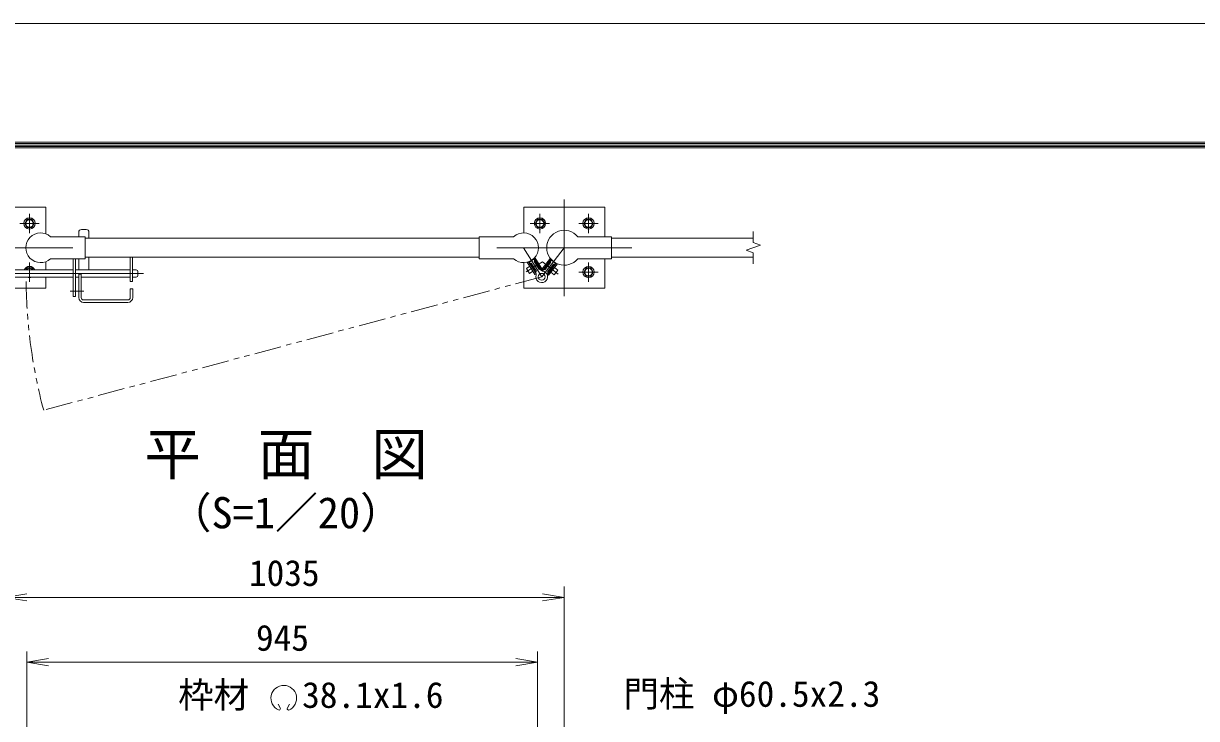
# Model space of a CAD drawing. Units: millimetres, scale not verified. Extents: x -4200 to 4200, y -2970 to 2970.
# Drawn here: x -2585 to -413, y 1684 to 2970 of the extents above; entities that cross this region are included whole.
import ezdxf
from ezdxf.enums import TextEntityAlignment as Align

# ---------------------------------------------------------------- set-up
doc = ezdxf.new("R2010")
doc.units = ezdxf.units.MM
doc.header["$LTSCALE"] = 20
doc.linetypes.add('USER1', pattern=[50.8, 31.75, -6.35, 6.35, -6.35])
doc.linetypes.add('USER2', pattern=[5, 2.5, -0.5, 0.5, -0.5, 0.5, -0.5])
doc.layers.add('0-0_D-TTL-TXT', color=7, linetype='Continuous')
for name, color, linetype, lineweight in [('0-1_D-STR-TXT', 7, 'Continuous', 9), ('0-2_D-BMK', 2, 'USER1', 13), ('0-3_D-STR1', 1, 'Continuous', 18), ('0-4_D-STR3', 3, 'Continuous', 13), ('0-5_D-STR-DIM', 7, 'Continuous', 9), ('0-6_0', 3, 'Continuous', 18), ('0-8_D-TTL', 7, 'Continuous', 9)]:
    doc.layers.add(name, color=color, linetype=linetype, lineweight=lineweight)
doc.styles.add('ＭＳ ゴシック', font='')
doc.styles.get('ＭＳ ゴシック').set_extended_font_data('MS Gothic')

# ---------------------------------------------------------------- blocks, each defined once
blk = doc.blocks.new('_Open')
at = {"layer": '0-6_0', "color": 7, "lineweight": 9}
blk.add_line((-20, 3.33), (0, 0), dxfattribs=at)
blk.add_lwpolyline([(-20, -3.33), (0, 0), (-20, 0)], dxfattribs=at)
blk = doc.blocks.new('M10-平')
at = {"layer": '0-6_0'}
blk.add_lwpolyline([(152.6, -88.1), (152.6, 88.1), (0, 176.2), (-152.6, 88.1), (-152.6, -88.1), (0, -176.2)], close=True, dxfattribs=at)
for radius in [210, 138.5]:
    blk.add_circle((0, 0), radius, dxfattribs=at)

msp = doc.modelspace()

# ---------------------------------------------------------------- linework, layer by layer
at = {"layer": '0-1_D-STR-TXT'}
for p, q in [((-2109.32, 1702.21), (-2113.15, 1710.42)), ((-2096.74, 1702.2), (-2092.21, 1710.04))]:
    msp.add_line(p, q, dxfattribs=at)
for centre, radius, start, end in [((-2103.03, 1721.09), 23.75, 292.92895, 245.65759), ((-2111.78, 1701.75), 2.5, 245.55066, 10.6575), ((-2094.28, 1701.74), 2.5, 169.34241, 276.63708)]:
    msp.add_arc(centre, radius, start, end, dxfattribs=at)
at = {"layer": '0-2_D-BMK'}
for p, q in [((-1583.73, 2465.61), (-1583.73, 2644.55)), ((-2573.73, 2582.16), (-2573.73, 2618)), ((-1628.73, 2582.16), (-1628.73, 2618)), ((-1538.73, 2582.16), (-1538.73, 2618)), ((-2591.64, 2600.08), (-2555.81, 2600.08)), ((-1610.81, 2600.08), (-1646.64, 2600.08)), ((-1520.81, 2600.08), (-1556.64, 2600.08)), ((-2743.73, 2555.08), (-2493.73, 2555.08)), ((-1708.73, 2555.08), (-1458.73, 2555.08)), ((-1658.88, 2555.08), (-1625.45, 2501.26)), ((-1583.73, 2555.08), (-1625.45, 2501.26)), ((-2573.73, 2492.16), (-2573.73, 2528)), ((-1623.88, 2529.08), (-1654.32, 2510.18)), ((-1624.24, 2529.17), (-1594.79, 2506.34)), ((-1538.73, 2492.16), (-1538.73, 2528)), ((-2680.04, 2507.38), (-2362.38, 2507.38)), ((-1520.81, 2510.08), (-1556.64, 2510.08)), ((-2498.5, 2474.88), (-2473.36, 2474.88))]:
    msp.add_line(p, q, dxfattribs=at)
at = {"layer": '0-2_D-BMK', "linetype": 'USER2'}
msp.add_line((-1625.45, 2501.26), (-2547.47, 2254.21), dxfattribs=at)
msp.add_arc((-1625.45, 2501.26), 954.54, 180.5332, 195, dxfattribs=at)
at = {"layer": '0-3_D-STR1'}
for p, q in [((-2470.58, 2572.58), (-1741.38, 2572.58)), ((-1496.23, 2572.58), (-1233.73, 2572.58)), ((-2470.58, 2537.58), (-1741.38, 2537.58)), ((-1496.23, 2537.58), (-1233.73, 2537.58))]:
    msp.add_line(p, q, dxfattribs=at)
at = {"layer": '0-4_D-STR3'}
for p, q in [((-2477.58, 2588.88), (-2468.58, 2588.88)), ((-2534.58, 2575.43), (-2470.58, 2575.43)), ((-2482.58, 2583.88), (-2482.58, 2575.43)), ((-2463.58, 2583.88), (-2463.58, 2572.58)), ((-1677.37, 2575.43), (-1741.38, 2575.43)), ((-1558.58, 2575.43), (-1496.23, 2575.43)), ((-2543.73, 2529.22), (-2543.73, 2513.88)), ((-2488.58, 2534.73), (-2488.58, 2464.88)), ((-2482.58, 2534.73), (-2482.58, 2513.88)), ((-2463.58, 2537.58), (-2463.58, 2513.88)), ((-2387.58, 2537.58), (-2387.58, 2492.38)), ((-2383.08, 2537.58), (-2383.08, 2492.38)), ((-1653.78, 2516.93), (-1647.41, 2520.89)), ((-1637.92, 2505.6), (-1652.1, 2528.43)), ((-1635.99, 2506.85), (-1649.81, 2529.12)), ((-1647.48, 2529.14), (-1647.8, 2527.76)), ((-1647.8, 2527.76), (-1636.16, 2509.02)), ((-1647.48, 2529.14), (-1640.68, 2533.36)), ((-1646.48, 2525.64), (-1644.78, 2526.7)), ((-1645.46, 2522.1), (-1644.61, 2522.63)), ((-1644.78, 2526.7), (-1635.28, 2511.4)), ((-1638.81, 2513.29), (-1644.61, 2522.63)), ((-1640.68, 2533.36), (-1639.3, 2533.04)), ((-1639.68, 2529.86), (-1637.98, 2530.92)), ((-1639.68, 2529.86), (-1630.19, 2514.57)), ((-1625.79, 2513.18), (-1639.62, 2535.45)), ((-1639.3, 2533.04), (-1627.66, 2514.29)), ((-1623.84, 2514.39), (-1637.99, 2537.19)), ((-1624.7, 2515.78), (-1609.44, 2535.46)), ((-1623.88, 2513.08), (-1607.95, 2533.64)), ((-1608.34, 2528.23), (-1619.37, 2514.01)), ((-1603.6, 2524.56), (-1614.63, 2510.33)), ((-1614.4, 2505.73), (-1598.46, 2526.28)), ((-1600.49, 2525.31), (-1614.01, 2507.87)), ((-1612.58, 2504.32), (-1596.33, 2525.29)), ((-1611.02, 2511.72), (-1604.28, 2520.42)), ((-1609.92, 2529.46), (-1608.34, 2528.23)), ((-1606.99, 2531.61), (-1600.66, 2526.71)), ((-1604.28, 2520.42), (-1603.49, 2519.8)), ((-1603.6, 2524.56), (-1602.02, 2523.33)), ((-1600.66, 2526.71), (-1600.49, 2525.31)), ((-2616.43, 2513.88), (-2493.08, 2513.88)), ((-2616.43, 2500.88), (-2493.08, 2500.88)), ((-2567.1, 2513.87), (-2569.32, 2517.71)), ((-2488.58, 2513.88), (-2387.58, 2513.88)), ((-2488.58, 2500.88), (-2482.58, 2500.88)), ((-2482.58, 2505.88), (-2482.58, 2462.88)), ((-2482.58, 2505.88), (-2478.08, 2505.88)), ((-2478.08, 2505.88), (-2478.08, 2462.88)), ((-2478.08, 2500.88), (-2387.58, 2500.88)), ((-2383.08, 2513.88), (-2376.08, 2513.88)), ((-2383.08, 2500.88), (-2376.08, 2500.88)), ((-2373.08, 2510.88), (-2373.08, 2503.88)), ((-1647.98, 2507.59), (-1653.78, 2516.93)), ((-1647.98, 2507.59), (-1641.61, 2511.55)), ((-1639.66, 2512.76), (-1638.81, 2513.29)), ((-1635.99, 2506.85), (-1637.94, 2505.63)), ((-1636.98, 2510.35), (-1635.28, 2511.4)), ((-1630.19, 2514.57), (-1628.49, 2515.62)), ((-1625.79, 2513.18), (-1623.84, 2514.39)), ((-1623.88, 2513.08), (-1624.8, 2513.79)), ((-1620.95, 2515.23), (-1619.37, 2514.01)), ((-1614.63, 2510.33), (-1613.05, 2509.11)), ((-1614.4, 2505.73), (-1612.58, 2504.32)), ((-1611.02, 2511.72), (-1610.23, 2511.11)), ((-1608.41, 2509.7), (-1602.48, 2505.1)), ((-1602.48, 2505.1), (-1595.74, 2513.8)), ((-1601.67, 2518.39), (-1595.74, 2513.8)), ((-2387.58, 2492.38), (-2383.08, 2492.38)), ((-2387.08, 2478.88), (-2387.08, 2462.88)), ((-2387.08, 2478.88), (-2382.58, 2478.88)), ((-2382.58, 2478.88), (-2382.58, 2462.88)), ((-2473.58, 2458.38), (-2391.58, 2458.38)), ((-2473.58, 2453.88), (-2391.58, 2453.88))]:
    msp.add_line(p, q, dxfattribs=at)
for points in [[(-2693.73, 2575.43), (-2693.73, 2630.08), (-2543.73, 2630.08), (-2543.73, 2580.94)], [(-1508.73, 2575.43), (-1508.73, 2630.08), (-1658.73, 2630.08), (-1658.73, 2582.58)], [(-2534.58, 2534.73), (-2470.58, 2534.73), (-2470.58, 2575.43)], [(-1677.37, 2534.73), (-1741.38, 2534.73), (-1741.38, 2575.43)], [(-1558.58, 2534.73), (-1496.23, 2534.73), (-1496.23, 2575.43)], [(-2543.73, 2500.88), (-2543.73, 2480.08), (-2693.73, 2480.08), (-2693.73, 2534.73)], [(-2493.08, 2534.73), (-2493.08, 2464.88), (-2488.58, 2464.88)], [(-1658.73, 2527.58), (-1658.73, 2480.08), (-1508.73, 2480.08), (-1508.73, 2534.73)], [(-1606.99, 2531.61), (-1608.39, 2531.43), (-1621.91, 2513.99)], [(-2569.32, 2517.71), (-2578.13, 2517.71), (-2580.34, 2513.88)]]:
    msp.add_lwpolyline(points, dxfattribs=at)
msp.add_circle((-1625.45, 2501.26), 6.3, dxfattribs=at)
for centre, radius, start, end in [((-2477.58, 2583.88), 5, 90, 180), ((-2468.58, 2583.88), 5, 0, 90), ((-1583.73, 2555.08), 32.35, 38.9806, 321.0194), ((-2553.08, 2555.08), 27.5, 47.73142, 312.26858), ((-1658.88, 2555.08), 27.5, 227.73142, 132.26858), ((-2573.73, 2510.08), 10.5, 21.21557, 158.78443), ((-2573.73, 2510.08), 6.93, 33.27718, 146.72282), ((-2573.73, 2510.08), 10.5, 241.17846, 298.82154), ((-2376.08, 2510.88), 3, 0, 90), ((-2376.08, 2503.88), 3, 270, 0), ((-1625.45, 2501.26), 10.8, 161.10578, 82.57528), ((-1640.4, 2506.38), 5, 341.10578, 31.84053), ((-1623.41, 2516.93), 5, 211.84053, 262.57528), ((-1625.86, 2517.06), 5, 281.21846, 322.21032), ((-1610.06, 2504.8), 5, 142.21032, 192.94508), ((-2473.58, 2462.88), 9, 180, 270), ((-2473.58, 2462.88), 4.5, 180, 270), ((-2391.58, 2462.88), 4.5, 270, 0), ((-2391.58, 2462.88), 9, 270, 0)]:
    msp.add_arc(centre, radius, start, end, dxfattribs=at)
at = {"layer": '0-5_D-STR-DIM'}
for p, q in [((-1233.73, 2564.7), (-1233.73, 2585.08)), ((-1220.51, 2559.89), (-1233.73, 2564.7)), ((-1246.94, 2550.27), (-1220.51, 2559.89)), ((-1233.73, 2545.46), (-1246.94, 2550.27)), ((-1233.73, 2525.08), (-1233.73, 2545.46)), ((-1583.73, 1666.83), (-1583.73, 1927.83)), ((-2578.73, 1907.83), (-1623.73, 1907.83)), ((-2578.48, 1568.59), (-2578.48, 1807.83)), ((-1633.48, 1568.59), (-1633.48, 1807.83)), ((-2538.48, 1787.83), (-1673.48, 1787.83))]:
    msp.add_line(p, q, dxfattribs=at)
at = {"layer": '0-8_D-TTL', "color": 2, "lineweight": 18}
msp.add_lwpolyline([(-4199.68, 2970.23), (4200.32, 2970.23), (4200.32, -2969.77), (-4199.68, -2969.77)], close=True, dxfattribs=at)
at = {"layer": '0-8_D-TTL'}
for points in [[(-3929.68, 2750.23), (3930.32, 2750.23), (3930.32, -2749.77), (-3929.68, -2749.77)], [(-3927.18, 2747.73), (3927.82, 2747.73), (3927.82, -2747.27), (-3927.18, -2747.27)], [(-3924.68, 2745.23), (3925.32, 2745.23), (3925.32, -2744.77), (-3924.68, -2744.77)], [(-3922.18, 2742.73), (3922.82, 2742.73), (3922.82, -2742.27), (-3922.18, -2742.27)], [(-3919.68, 2740.23), (3920.32, 2740.23), (3920.32, -2739.77), (-3919.68, -2739.77)]]:
    msp.add_lwpolyline(points, close=True, dxfattribs=at)

# ---------------------------------------------------------------- block references
at = {"layer": '0-4_D-STR3', "yscale": 0.05}
for p, xscale, rotation in [((-2573.73, 2600.08), -0.05, 330), ((-1628.73, 2600.08), 0.05, 30), ((-1538.73, 2600.08), 0.05, 30), ((-1538.73, 2510.08), 0.05, 30)]:
    msp.add_blockref('M10-平', p, dxfattribs=dict(at, xscale=xscale, rotation=rotation))
at = {"layer": '0-5_D-STR-DIM', "xscale": 2, "yscale": 2, "rotation": 180}
for p in [(-2618.73, 1907.83), (-2578.48, 1787.83)]:
    msp.add_blockref('_Open', p, dxfattribs=at)
at = {"layer": '0-5_D-STR-DIM', "xscale": 2, "yscale": 2}
for p in [(-1583.73, 1907.83), (-1633.48, 1787.83)]:
    msp.add_blockref('_Open', p, dxfattribs=at)

# ---------------------------------------------------------------- texts
at = {"layer": '0-0_D-TTL-TXT', "style": 'ＭＳ ゴシック'}
for s, height, p in [('平\u3000面\u3000図', 76.98, (-2361.12, 2111.55)), ('（S=1／20）', 57.77, (-2315.64, 2018.36))]:
    msp.add_text(s, height=height, dxfattribs=at).set_placement(p, align=Align.BOTTOM_LEFT)
at = {"layer": '0-1_D-STR-TXT', "style": 'ＭＳ ゴシック'}
for s, p in [('門柱 φ60.5x2.3', (-1473.96, 1690.81)), ('枠材 \u300038.1x1.6', (-2298.53, 1688.78))]:
    msp.add_text(s, height=48.09, dxfattribs=at).set_placement(p, align=Align.BOTTOM_LEFT)
at = {"layer": '0-5_D-STR-DIM', "style": 'ＭＳ ゴシック'}
for s, p in [('1035', (-2167.48, 1914.58)), ('945', (-2154.45, 1794.58))]:
    msp.add_text(s, height=48.09, dxfattribs=at).set_placement(p, align=Align.BOTTOM_LEFT)

doc.saveas('drawing.dxf')
